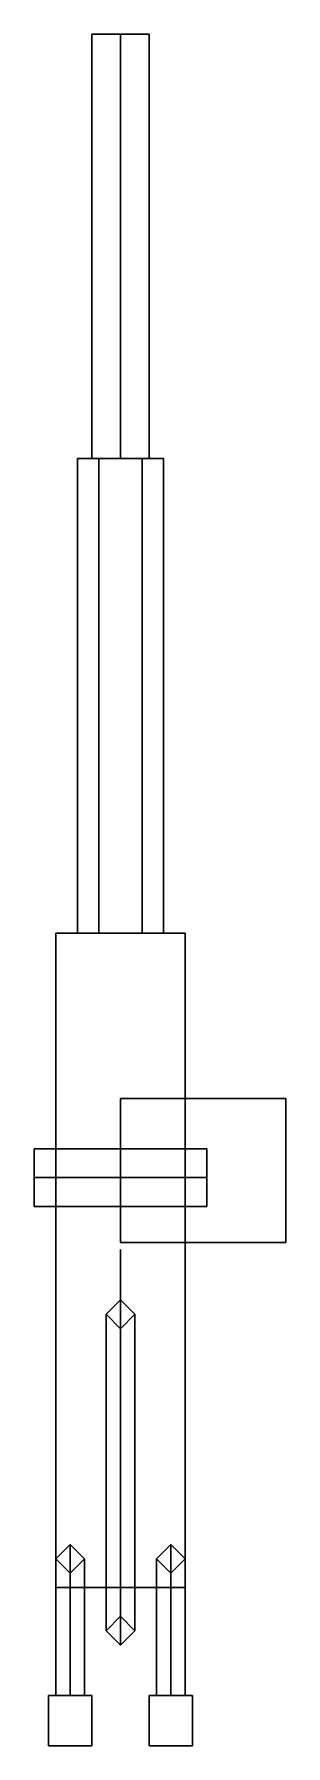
# Model space of a CAD drawing. Extents: x -0.12 to 0.23, y -0.79 to 1.59.
import ezdxf

# ---------------------------------------------------------------- set-up
doc = ezdxf.new("R2010")
doc.units = 0
doc.layers.add('GUN', color=1, linetype='CONTINUOUS')

msp = doc.modelspace()

# ---------------------------------------------------------------- linework, layer by layer
at = {"layer": 'GUN'}
for points in [[(-0.04, 1, 0.05), (0, 1, 0.09), (0, 1.59, 0.09), (-0.04, 1.59, 0.05)], [(0, 1, 0.01), (-0.04, 1, 0.05), (-0.04, 1.59, 0.05), (0, 1.59, 0.01)], [(0, 1.59, 0.09), (0.04, 1.59, 0.05), (0, 1.59, 0.01), (-0.04, 1.59, 0.05)], [(0, 1, 0.09), (0.04, 1, 0.05), (0.04, 1.59, 0.05), (0, 1.59, 0.09)], [(0.04, 1, 0.05), (0, 1, 0.01), (0, 1.59, 0.01), (0.04, 1.59, 0.05)], [(-0.06, 0.34, 0.04), (-0.03, 0.34, 0.092), (-0.03, 1, 0.092), (-0.06, 1, 0.04)], [(-0.03, 0.34, -0.012), (-0.06, 0.34, 0.04), (-0.06, 1, 0.04), (-0.03, 1, -0.012)], [(-0.03, 1, 0.092), (0.03, 1, 0.092), (0.06, 1, 0.04), (-0.06, 1, 0.04)], [(-0.06, 1, 0.04), (0.06, 1, 0.04), (0.03, 1, -0.012), (-0.03, 1, -0.012)], [(-0.03, 0.34, 0.092), (0.03, 0.34, 0.092), (0.03, 1, 0.092), (-0.03, 1, 0.092)], [(0.03, 0.34, -0.012), (-0.03, 0.34, -0.012), (-0.03, 1, -0.012), (0.03, 1, -0.012)], [(0.03, 0.34, 0.092), (0.06, 0.34, 0.04), (0.06, 1, 0.04), (0.03, 1, 0.092)], [(0.06, 0.34, 0.04), (0.03, 0.34, -0.012), (0.03, 1, -0.012), (0.06, 1, 0.04)], [(-0.09, 0.34, 0.11), (-0.09, 0.34, -0.1), (-0.09, -0.57, -0.1), (-0.09, -0.57, 0.11)], [(0.09, 0.34, 0.11), (0.09, 0.34, -0.1), (-0.09, 0.34, -0.1), (-0.09, 0.34, 0.11)], [(0.09, -0.57, 0.11), (0.09, 0.34, 0.11), (-0.09, 0.34, 0.11), (-0.09, -0.57, 0.11)], [(-0.09, -0.57, -0.1), (-0.09, 0.34, -0.1), (0.09, 0.34, -0.1), (0.09, -0.57, -0.1)], [(0.09, -0.57, -0.1), (0.09, 0.34, -0.1), (0.09, 0.34, 0.11), (0.09, -0.57, 0.11)], [(0, 0.11, 0.32), (0, 0.11, 0.11), (0, -0.09, 0.11), (0, -0.09, 0.32)], [(0.23, -0.09, 0.32), (0.23, 0.11, 0.32), (0, 0.11, 0.32), (0, -0.09, 0.32)], [(0.23, 0.11, 0.32), (0.23, 0.11, 0.11), (0, 0.11, 0.11), (0, 0.11, 0.32)], [(0, -0.09, 0.11), (0, 0.11, 0.11), (0.23, 0.11, 0.11), (0.23, -0.09, 0.11)], [(0.23, -0.09, 0.11), (0.23, 0.11, 0.11), (0.23, 0.11, 0.32), (0.23, -0.09, 0.32)], [(-0.12, 0.04), (-0.12, 0, 0.04), (0.12, 0, 0.04), (0.12, 0.04)], [(-0.12, 0, -0.04), (-0.12, 0.04), (0.12, 0.04), (0.12, 0, -0.04)], [(-0.12, 0.04), (-0.12, 0, -0.04), (-0.12, -0.04), (-0.12, 0, 0.04)], [(0.12, 0, 0.04), (0.12, -0.04), (0.12, 0, -0.04), (0.12, 0.04)], [(-0.12, 0, 0.04), (-0.12, -0.04), (0.12, -0.04), (0.12, 0, 0.04)], [(-0.12, -0.04), (-0.12, 0, -0.04), (0.12, 0, -0.04), (0.12, -0.04)], [(0, -0.09, 0.32), (0, -0.09, 0.11), (0.23, -0.09, 0.11), (0.23, -0.09, 0.32)], [(0, -0.25, 0.34), (0, -0.36, 0.34), (0, -0.32, 0.11), (0, -0.1, 0.11)], [(0, -0.1, 0.11), (0, -0.32, 0.11), (0, -0.36, 0.34), (0, -0.25, 0.34)], [(0, -0.65, 0.34), (-0.02, -0.63, 0.36), (-0.02, -0.19, 0.36), (0, -0.17, 0.34)], [(0, -0.17, 0.34), (-0.02, -0.19, 0.36), (-0.02, -0.19, 0.6), (0, -0.17, 0.6)], [(0.02, -0.19, 0.6), (0, -0.17, 0.6), (-0.02, -0.19, 0.6), (0, -0.21, 0.6)], [(-0.02, -0.63, 0.36), (0, -0.61, 0.38), (0, -0.21, 0.38), (-0.02, -0.19, 0.36)], [(-0.02, -0.19, 0.36), (0, -0.21, 0.38), (0, -0.21, 0.6), (-0.02, -0.19, 0.6)], [(0.02, -0.63, 0.36), (0, -0.65, 0.34), (0, -0.17, 0.34), (0.02, -0.19, 0.36)], [(0.02, -0.19, 0.36), (0, -0.17, 0.34), (0, -0.17, 0.6), (0.02, -0.19, 0.6)], [(0, -0.61, 0.38), (0.02, -0.63, 0.36), (0.02, -0.19, 0.36), (0, -0.21, 0.38)], [(0, -0.21, 0.38), (0.02, -0.19, 0.36), (0.02, -0.19, 0.6), (0, -0.21, 0.6)], [(-0.09, -0.72, 0.19), (-0.07, -0.72, 0.21), (-0.07, -0.51, 0.21), (-0.09, -0.53, 0.19)], [(-0.07, -0.51, 0.11), (-0.09, -0.53, 0.11), (-0.09, -0.53, 0.19), (-0.07, -0.51, 0.21)], [(-0.07, -0.72, 0.21), (-0.05, -0.72, 0.19), (-0.05, -0.53, 0.19), (-0.07, -0.51, 0.21)], [(-0.05, -0.53, 0.11), (-0.07, -0.51, 0.11), (-0.07, -0.51, 0.21), (-0.05, -0.53, 0.19)], [(0.07, -0.51, 0.11), (0.05, -0.53, 0.11), (0.05, -0.53, 0.19), (0.07, -0.51, 0.21)], [(0.05, -0.72, 0.19), (0.07, -0.72, 0.21), (0.07, -0.51, 0.21), (0.05, -0.53, 0.19)], [(0.09, -0.53, 0.11), (0.07, -0.51, 0.11), (0.07, -0.51, 0.21), (0.09, -0.53, 0.19)], [(0.07, -0.72, 0.21), (0.09, -0.72, 0.19), (0.09, -0.53, 0.19), (0.07, -0.51, 0.21)], [(-0.07, -0.72, 0.17), (-0.09, -0.72, 0.19), (-0.09, -0.53, 0.19), (-0.07, -0.55, 0.17)], [(-0.09, -0.53, 0.11), (-0.07, -0.55, 0.11), (-0.07, -0.55, 0.17), (-0.09, -0.53, 0.19)], [(-0.05, -0.72, 0.19), (-0.07, -0.72, 0.17), (-0.07, -0.55, 0.17), (-0.05, -0.53, 0.19)], [(-0.07, -0.55, 0.11), (-0.05, -0.53, 0.11), (-0.05, -0.53, 0.19), (-0.07, -0.55, 0.17)], [(0.05, -0.53, 0.11), (0.07, -0.55, 0.11), (0.07, -0.55, 0.17), (0.05, -0.53, 0.19)], [(0.07, -0.72, 0.17), (0.05, -0.72, 0.19), (0.05, -0.53, 0.19), (0.07, -0.55, 0.17)], [(0.07, -0.55, 0.11), (0.09, -0.53, 0.11), (0.09, -0.53, 0.19), (0.07, -0.55, 0.17)], [(0.09, -0.72, 0.19), (0.07, -0.72, 0.17), (0.07, -0.55, 0.17), (0.09, -0.53, 0.19)], [(-0.09, -0.57, 0.11), (-0.09, -0.57, -0.1), (0.09, -0.57, -0.1), (0.09, -0.57, 0.11)], [(0, -0.61, 0.38), (-0.02, -0.63, 0.36), (-0.02, -0.63, 0.52), (0, -0.61, 0.52)], [(0.02, -0.63, 0.52), (0, -0.61, 0.52), (-0.02, -0.63, 0.52), (0, -0.65, 0.52)], [(0.02, -0.63, 0.36), (0, -0.61, 0.38), (0, -0.61, 0.52), (0.02, -0.63, 0.52)], [(-0.02, -0.63, 0.36), (0, -0.65, 0.34), (0, -0.65, 0.52), (-0.02, -0.63, 0.52)], [(0, -0.65, 0.34), (0.02, -0.63, 0.36), (0.02, -0.63, 0.52), (0, -0.65, 0.52)], [(-0.1, -0.72, 0.14), (-0.04, -0.72, 0.14), (-0.04, -0.72, 0.21), (-0.1, -0.72, 0.21)], [(-0.1, -0.72, 0.21), (-0.04, -0.72, 0.21), (-0.04, -0.72, 0.14), (-0.1, -0.72, 0.14)], [(-0.1, -0.72, 0.21), (-0.04, -0.72, 0.21), (-0.04, -0.79, 0.28), (-0.1, -0.79, 0.28)], [(-0.1, -0.79, 0.28), (-0.04, -0.79, 0.28), (-0.04, -0.72, 0.21), (-0.1, -0.72, 0.21)], [(-0.1, -0.79, 0.07), (-0.04, -0.79, 0.07), (-0.04, -0.72, 0.14), (-0.1, -0.72, 0.14)], [(-0.1, -0.72, 0.14), (-0.04, -0.72, 0.14), (-0.04, -0.79, 0.07), (-0.1, -0.79, 0.07)], [(0.04, -0.79, 0.07), (0.1, -0.79, 0.07), (0.1, -0.72, 0.14), (0.04, -0.72, 0.14)], [(0.04, -0.72, 0.14), (0.1, -0.72, 0.14), (0.1, -0.79, 0.07), (0.04, -0.79, 0.07)], [(0.04, -0.72, 0.21), (0.1, -0.72, 0.21), (0.1, -0.79, 0.28), (0.04, -0.79, 0.28)], [(0.04, -0.79, 0.28), (0.1, -0.79, 0.28), (0.1, -0.72, 0.21), (0.04, -0.72, 0.21)], [(0.04, -0.72, 0.14), (0.1, -0.72, 0.14), (0.1, -0.72, 0.21), (0.04, -0.72, 0.21)], [(0.04, -0.72, 0.21), (0.1, -0.72, 0.21), (0.1, -0.72, 0.14), (0.04, -0.72, 0.14)]]:
    msp.add_3dface(points, dxfattribs=at)

doc.saveas('drawing.dxf')
